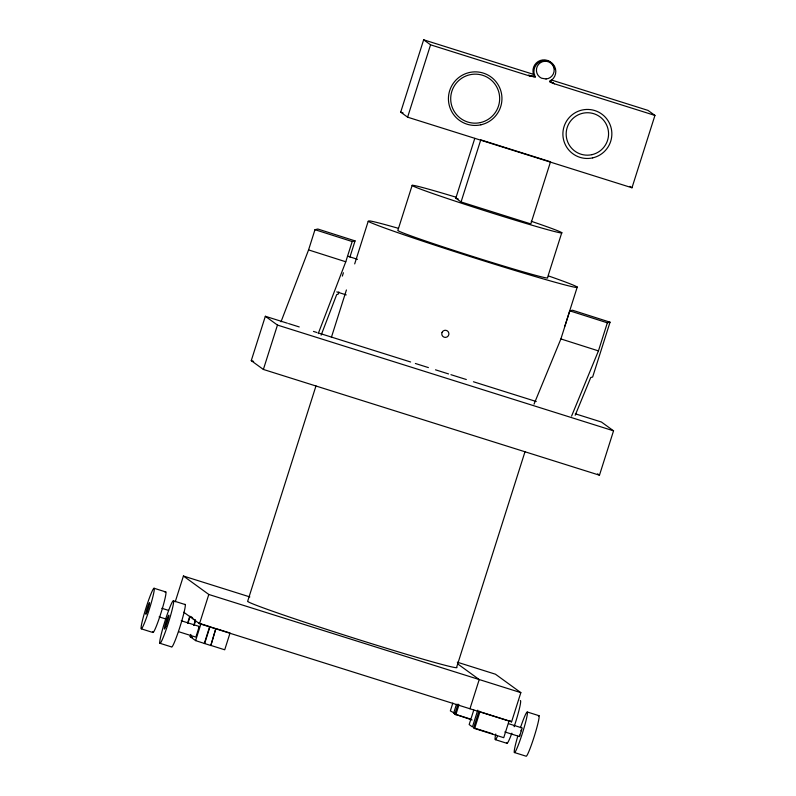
<?xml version="1.0" encoding="UTF-8"?>
<svg xmlns="http://www.w3.org/2000/svg" width="796" height="796" viewBox="0 0 796 796"><rect width="100%" height="100%" fill="white"/><g stroke="black" fill="none" stroke-linecap="round" stroke-linejoin="round"><path stroke-width="1.19" d="M519.669 735.086L519.48 736.549L522.216 727.982L508.694 723.723M575.359 413.82L601.428 422.029L613.547 430.825L599.468 475.202L263.376 369.453L251.257 360.658L265.337 316.281L287.406 323.226M175.259 601.746L183.418 576.025L249.835 596.92M263.376 369.453L277.456 325.076L265.337 316.281M187.647 622.989L189.776 616.273M187.936 623.198L190.065 616.482M281.008 321.803L308.569 249.914L314.977 229.686L317.843 229.029L355.056 240.889L349.902 257.128M210.821 645.526L215.855 628.542L210.821 645.526L195.607 640.621L190.154 636.661L190.861 634.422M193.697 625.477L195.478 619.885L193.388 619.228M194.124 625.139L195.547 620.671M457.312 662.202L495.46 674.212L520.843 692.639L511.569 721.863L199.527 623.686L208.801 594.463L183.418 576.025M195.607 640.621L200.93 623.845M204.343 643.367L209.666 626.591L198.841 623.188M204.632 643.576L209.945 626.8L216.144 628.75M318.221 333.653L345.772 261.775L352.19 241.546L355.056 240.889M342.35 276.103L343.404 272.759M338.857 291.923L338.121 294.241L336.698 294.57L321.136 335.156M551.18 79.928L648.014 110.395L654.939 115.42L631.984 187.776L407.612 117.181L400.696 112.156L423.651 39.8L534.653 74.724M315.992 385.891L247.606 601.448A109.957 3.075 17.6 0 0 359.971 640.034A109.957 3.075 17.6 0 0 456.645 667.217L525.022 451.66M331.395 337.335L346.419 289.963M354.688 263.904L368.21 221.268L369.742 220.91A109.957 3.075 17.6 0 1 398.438 228.333M407.612 117.181L430.566 44.825L423.651 39.8M412.179 185.279L397.891 230.303A78.625 2.199 17.6 0 0 473.242 256.62A78.625 2.199 17.6 0 0 547.499 277.685L561.787 232.661M461.063 201.965L480.764 139.847L550.514 161.797L530.813 223.915L461.063 201.965L455.819 198.164L474.784 138.395M564.852 326.121L577.249 287.038M534.026 404.149L560.891 338.937L569.797 310.848L572.493 310.221L610.044 322.191L592.632 377.055L590.741 377.493L575.2 415.253M452.834 703.057L450.347 710.888L455.989 714.002M453.62 713.266L456.456 704.311M472.108 719.972L454.824 714.141L458.018 704.072M455.8 714.848L458.993 704.778M469.958 708.768L479.222 679.555L457.75 663.954M473.779 710.022L469.172 724.559L472.446 726.937L477.759 710.161M474.625 728.519L473.65 727.813L478.973 711.037L479.948 711.743L474.625 728.519L503.739 737.683L509.062 720.907L509.49 721.206M571.578 416.109L598.443 350.897L607.348 322.818L610.044 322.191M520.912 730.867L521.271 729.862M198.552 627.437L199.229 626.432L195.886 637.108L178.861 631.775M535.33 76.963L528.723 75.322L535.33 76.963A10.985 10.945 -54 0 1 539.698 61.859A10.985 10.945 -54 0 1 554.653 66.566A10.985 10.945 -54 0 1 549.509 81.431L554.424 83.799L654.939 115.42M528.723 75.322L533.439 76.804M549.956 82.008L554.424 83.799M430.566 44.825L529.658 76.008M400.696 112.156L403.055 112.903M455.819 198.164L458.188 198.91M288.57 323.584L299.236 326.947M313.455 331.415L317.007 332.539M319.375 333.285L410.627 361.991M415.373 363.483L428.407 367.593M435.512 369.822L448.556 373.931M450.924 374.677L466.327 379.523M473.441 381.762L536.245 401.522M277.456 325.076L613.547 430.825M251.257 360.658L253.626 361.404M208.801 594.463L520.843 692.639M154.076 588.254A21.283 1.781 -72.5 0 1 145.857 619.388A21.283 1.781 -72.5 0 1 143.071 617.995A21.283 1.781 -72.5 0 1 154.076 588.254L165.767 591.935M527.3 712.002L538.992 715.684M173.558 600.89A22.427 1.881 -72.5 0 1 164.046 635.357A22.427 1.881 -72.5 0 1 162.374 629.935A22.427 1.881 -72.5 0 1 173.558 600.89L185.239 604.572M161.837 608.283L168.603 610.413M215.855 628.542L230.044 633.009L224.721 649.785L210.532 645.317M481.112 712.112L507.898 720.539M181.209 620.761L199.229 626.432M159.13 616.87L165.886 618.999M454.824 714.141L470.237 718.987M504.833 731.942L519.48 736.549M190.154 636.661L192.483 637.387M473.65 727.813L492.615 733.773M495.401 739.683L507.092 743.355M141.26 628.83L152.951 632.512M514.395 752.518L526.076 756.2A21.283 1.781 -72.5 0 0 534.793 734.688A21.283 1.781 -72.5 0 0 538.404 716.012M159.757 643.228L171.448 646.899A22.427 1.881 -72.5 0 0 180.204 626.074A22.427 1.881 -72.5 0 0 184.752 604.482M314.977 229.686L352.19 241.546M569.797 310.848L607.348 322.818M348.071 256.302L357.523 259.317M308.569 249.914L345.772 261.775M560.891 338.937L598.443 350.897M336.778 291.893L346.23 294.908M549.558 81.222L553.489 83.112M630.004 186.344L631.984 187.776M597.597 473.849L599.468 475.202M509.649 720.47L511.569 721.863M190.702 616.412L192.612 617.805M183.767 612.233L199.527 623.686M548.534 275.953A109.957 3.075 17.6 0 1 515.33 270.6A109.957 3.075 17.6 0 1 368.21 221.268M531.24 221.278A78.625 2.199 17.6 0 1 539.101 227.288A78.625 2.199 17.6 0 1 425.034 190.771A78.625 2.199 17.6 0 1 456.048 197.209M165.13 592.413A21.283 1.781 -72.5 0 1 160.971 613.029A21.283 1.781 -72.5 0 1 152.752 631.616M497.391 736.409A22.427 1.881 -72.5 0 1 495.769 733.992M520.455 727.713A21.283 1.781 -72.5 0 1 527.111 715.624A21.283 1.781 -72.5 0 1 516.544 749.285A21.283 1.781 -72.5 0 1 517.798 736.161M520.295 700.589A22.427 1.881 -72.5 0 1 514.126 726.718M511.868 733.176A22.427 1.881 -72.5 0 1 506.744 742.837M534.395 76.287A10.985 10.945 -54 0 1 540.265 60.506A10.985 10.945 -54 0 1 554.732 69.003M546.056 78.993L541.529 78.197L539.579 76.963A8.905 8.865 -54 0 1 540.215 62.864A8.905 8.865 -54 0 1 553.648 67.073A8.905 8.865 -54 0 1 546.056 78.993M442.069 332.36A3.572 3.572 77 0 0 445.69 337.395A3.572 3.572 77 0 0 448.228 331.743A3.572 3.572 77 0 0 442.069 332.36M480.426 122.584A24.557 24.457 -54 0 0 493.281 82.068A24.557 24.457 -54 0 0 451.849 91.311A24.557 24.457 -54 0 0 480.426 122.584M591.906 154.673A21.263 21.184 -54 0 0 603.04 119.589A21.263 21.184 -54 0 0 567.16 127.589A21.263 21.184 -54 0 0 591.906 154.673M592.612 157.887A24.557 24.457 -54 0 0 605.467 117.36A24.557 24.457 -54 0 0 564.036 126.614A24.557 24.457 -54 0 0 592.612 157.887M480.913 124.803A26.825 26.726 -54 0 0 494.963 80.525A26.825 26.726 -54 0 0 449.68 90.635A26.825 26.726 -54 0 0 480.913 124.803M165.807 626.382A7.293 0.607 -72.5 0 0 168.901 615.179A7.293 0.607 -72.5 0 0 165.26 624.621A7.293 0.607 -72.5 0 0 165.807 626.382M147.151 611.676A6.149 0.517 -72.5 0 0 149.519 602.681A6.149 0.517 -72.5 0 0 146.345 611.268A6.149 0.517 -72.5 0 0 147.151 611.676"/></g></svg>
